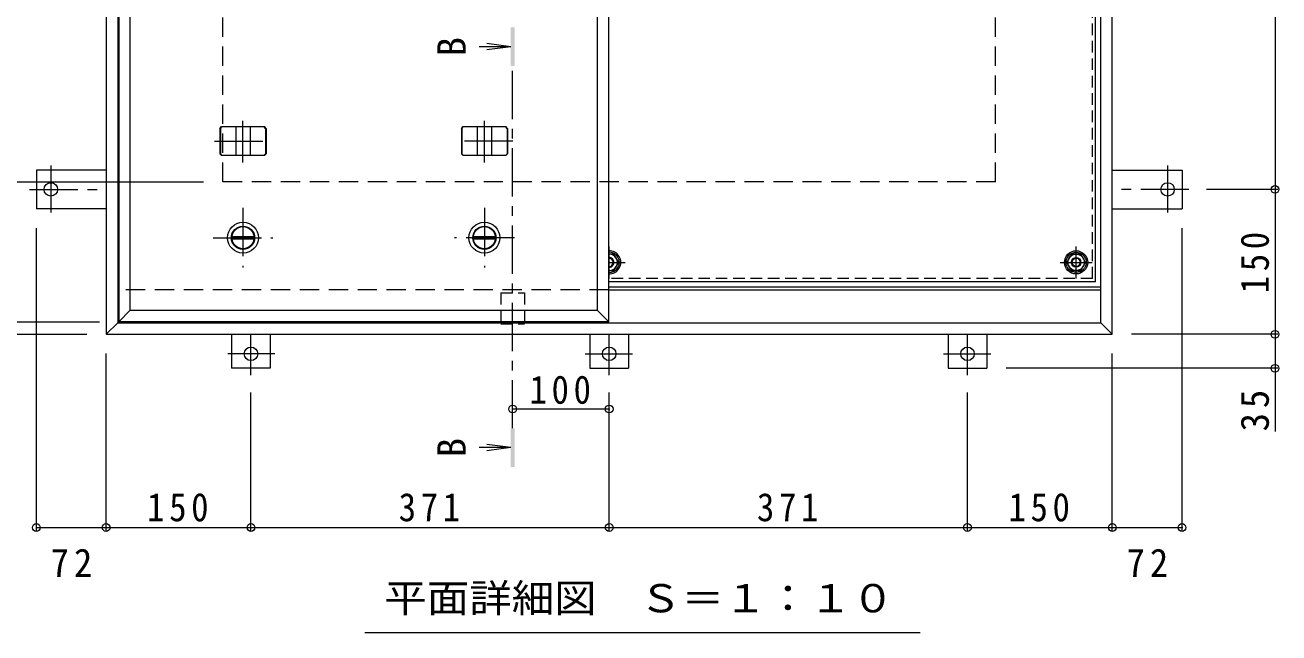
# Model space of a CAD drawing. Units: millimetres on the paper, enlarged 2 times, with parts at other scales. Extents: x -472 to 546, y -392 to 380.
# Drawn here: x -255.3 to 4.3, y 37.3 to 163.2 of the extents above; entities that cross this region are included whole.
import ezdxf
from ezdxf.enums import TextEntityAlignment as Align

# ---------------------------------------------------------------- set-up
doc = ezdxf.new("R2010")
doc.units = ezdxf.units.MM
doc.header["$LTSCALE"] = 2
doc.header["$PDMODE"] = 32
doc.header["$PDSIZE"] = 1.6
for name, pattern in [('CHAIN1', [8, 5, -1, 1, -1]), ('DASHED1', [1.8, 1.2, -0.6]), ('DASHED2', [3, 2, -1])]:
    doc.linetypes.add(name, pattern=pattern)
for name, color, linetype, lineweight in [('0-1_躯体', 2, 'CHAIN1', 9), ('0-2_仕上', 3, 'Continuous', 9), ('0-3_建具', 4, 'Continuous', 9), ('0-4_その他', 7, 'Continuous', 9), ('0-5_寸法', 4, 'Continuous', 9), ('0-6_ハッチ', 6, 'Continuous', 9), ('0-7', 2, 'Continuous', 9), ('0-A', 3, 'DASHED1', 9), ('0-C', 2, 'Continuous', 9), ('0-E', 3, 'Continuous', 9), ('0-F', 7, 'Continuous', 9)]:
    doc.layers.add(name, color=color, linetype=linetype, lineweight=lineweight)
doc.styles.add('ＭＳ ゴシック', font='')
doc.styles.get('ＭＳ ゴシック').set_extended_font_data('MS Gothic')

msp = doc.modelspace()

# ---------------------------------------------------------------- linework, layer by layer
at = {"layer": '0-1_躯体', "linetype": 'DASHED2'}
for p, q in [((-214.356, 130.781), (-214.356, 290.781)), ((-54.356, 130.781), (-54.356, 290.781)), ((-54.356, 130.781), (-214.356, 130.781)), ((-134.456, 108.381), (-236.156, 108.381))]:
    msp.add_line(p, q, dxfattribs=at)
at = {"layer": '0-1_躯体'}
for p, q in [((-210.206, 125.381), (-210.206, 112.981)), ((-160.206, 125.381), (-160.206, 112.981)), ((-216.406, 119.181), (-204.006, 119.181)), ((-154.006, 119.181), (-166.406, 119.181))]:
    msp.add_line(p, q, dxfattribs=at)
at = {"layer": '0-2_仕上'}
for p, q in [((-235.956, 319.781), (-235.956, 101.781)), ((-134.456, 101.781), (-134.456, 319.781)), ((-233.556, 104.181), (-233.556, 317.381)), ((-136.856, 317.381), (-136.856, 104.181)), ((-233.556, 104.181), (-235.956, 101.781)), ((-233.556, 104.181), (-136.856, 104.181)), ((-136.856, 104.181), (-134.456, 101.781)), ((-134.456, 101.781), (-235.956, 101.781))]:
    msp.add_line(p, q, dxfattribs=at)
at = {"layer": '0-3_建具'}
for p, q in [((-238.556, 322.381), (-238.556, 99.181)), ((-30.156, 99.181), (-30.156, 322.381)), ((-236.156, 319.981), (-236.156, 101.581)), ((-32.556, 101.581), (-32.556, 319.981)), ((-214.973, 141.781), (-214.626, 142.181)), ((-214.893, 141.781), (-214.973, 141.781)), ((-214.973, 141.781), (-214.973, 136.581)), ((-214.893, 141.781), (-214.546, 142.181)), ((-214.893, 141.781), (-214.893, 136.581)), ((-214.626, 142.181), (-205.785, 142.181)), ((-211.706, 142.181), (-211.706, 136.181)), ((-208.706, 142.181), (-208.706, 136.181)), ((-205.519, 141.781), (-205.865, 142.181)), ((-205.439, 141.781), (-205.785, 142.181)), ((-205.519, 141.781), (-205.439, 141.781)), ((-205.519, 141.781), (-205.519, 136.581)), ((-205.439, 141.781), (-205.439, 136.581)), ((-164.973, 141.781), (-164.626, 142.181)), ((-164.893, 141.781), (-164.973, 141.781)), ((-164.973, 141.781), (-164.973, 136.581)), ((-164.893, 141.781), (-164.546, 142.181)), ((-164.893, 141.781), (-164.893, 136.581)), ((-164.626, 142.181), (-155.785, 142.181)), ((-161.706, 142.181), (-161.706, 136.181)), ((-158.706, 142.181), (-158.706, 136.181)), ((-155.519, 141.781), (-155.865, 142.181)), ((-155.439, 141.781), (-155.785, 142.181)), ((-155.519, 141.781), (-155.439, 141.781)), ((-155.519, 141.781), (-155.519, 136.581)), ((-155.439, 141.781), (-155.439, 136.581)), ((-214.893, 136.581), (-214.973, 136.581)), ((-214.973, 136.581), (-214.626, 136.181)), ((-214.893, 136.581), (-214.546, 136.181)), ((-205.785, 136.181), (-214.626, 136.181)), ((-205.519, 136.581), (-205.865, 136.181)), ((-205.439, 136.581), (-205.785, 136.181)), ((-205.519, 136.581), (-205.439, 136.581)), ((-164.893, 136.581), (-164.973, 136.581)), ((-164.973, 136.581), (-164.626, 136.181)), ((-164.893, 136.581), (-164.546, 136.181)), ((-155.785, 136.181), (-164.626, 136.181)), ((-155.519, 136.581), (-155.865, 136.181)), ((-155.439, 136.581), (-155.785, 136.181)), ((-155.519, 136.581), (-155.439, 136.581)), ((-236.156, 101.581), (-238.556, 99.181)), ((-236.156, 101.581), (-32.556, 101.581)), ((-30.156, 99.181), (-32.556, 101.581)), ((-238.556, 99.181), (-30.156, 99.181))]:
    msp.add_line(p, q, dxfattribs=at)
at = {"layer": '0-3_建具', "linetype": 'CHAIN1'}
for p, q in [((-210.206, 134.757), (-210.206, 143.405)), ((-160.206, 134.757), (-160.206, 143.405)), ((-216.087, 139.181), (-204.324, 139.181)), ((-154.324, 139.181), (-166.087, 139.181))]:
    msp.add_line(p, q, dxfattribs=at)
at = {"layer": '0-4_その他'}
msp.add_line((-69.949, 37.345), (-184.949, 37.345), dxfattribs=at)
at = {"layer": '0-5_寸法'}
for p, q in [((-154.756, 158.733), (-161.31, 158.733)), ((-154.756, 158.733), (-159.713, 159.385)), ((-154.756, 158.733), (-159.713, 158.08)), ((-154.756, 75.713), (-161.31, 75.713)), ((-154.756, 75.713), (-159.713, 76.366)), ((-154.756, 75.713), (-159.713, 75.061))]:
    msp.add_line(p, q, dxfattribs=at)
at = {"layer": '0-5_寸法', "linetype": 'CHAIN1'}
msp.add_line((-154.356, 79.713), (-154.356, 154.733), dxfattribs=at)
at = {"layer": '0-5_寸法', "color": 7, "linetype": 'DASHED1'}
for p, q in [((-156.816, 107.741), (-156.816, 101.341)), ((-156.816, 107.741), (-151.896, 107.741)), ((-151.896, 107.741), (-151.896, 101.341)), ((-156.816, 101.341), (-151.896, 101.341))]:
    msp.add_line(p, q, dxfattribs=at)
at = {"layer": '0-5_寸法', "color": 7}
msp.add_line((3.548, 92.141), (3.548, 79.083), dxfattribs=at)
at = {"layer": '0-5_寸法'}
for points in [[(-153.956, 162.733), (-154.756, 162.733), (-153.956, 154.733), (-154.756, 154.733)], [(-154.756, 71.713), (-153.956, 71.713), (-154.756, 79.713), (-153.956, 79.713)]]:
    msp.add_solid(points, dxfattribs=at)
at = {"layer": '0-6_ハッチ'}
for p, q in [((-134.456, 108.981), (-32.556, 108.981)), ((-134.456, 108.381), (-32.556, 108.381))]:
    msp.add_line(p, q, dxfattribs=at)
msp.add_circle((-37.656, 114.081), 2.1, dxfattribs=at)
msp.add_arc((-134.356, 114.081), 2.1, 267.27485, 92.72515, dxfattribs=at)
at = {"layer": '0-7', "linetype": 'CHAIN1'}
for p, q in [((-134.356, 110.767), (-134.356, 117.395)), ((-37.656, 110.767), (-37.656, 117.395)), ((-134.456, 114.081), (-131.042, 114.081)), ((-40.97, 114.081), (-34.342, 114.081))]:
    msp.add_line(p, q, dxfattribs=at)
at = {"layer": '0-7'}
for p, q in [((-133.374, 115.781), (-134.456, 115.781)), ((-134.456, 112.381), (-133.374, 112.381))]:
    msp.add_line(p, q, dxfattribs=at)
msp.add_lwpolyline([(-133.374, 112.381), (-132.393, 114.081), (-133.374, 115.781)], dxfattribs=at)
msp.add_lwpolyline([(-38.637, 115.781), (-39.619, 114.081), (-38.637, 112.381), (-36.674, 112.381), (-35.693, 114.081), (-36.674, 115.781)], close=True, dxfattribs=at)
at = {"layer": '0-7', "color": 134, "lineweight": 5}
msp.add_circle((-37.656, 114.081), 2.4, dxfattribs=at)
at = {"layer": '0-7'}
msp.add_circle((-37.656, 114.081), 1.7, dxfattribs=at)
at = {"layer": '0-7', "color": 5, "lineweight": 5}
for radius in [1, 0.838]:
    msp.add_circle((-37.656, 114.081), radius, dxfattribs=at)
at = {"layer": '0-7', "color": 134, "lineweight": 5}
msp.add_arc((-134.356, 114.081), 2.4, 267.6157, 92.3843, dxfattribs=at)
at = {"layer": '0-7'}
msp.add_arc((-134.356, 114.081), 1.7, 266.63296, 93.36704, dxfattribs=at)
at = {"layer": '0-7', "color": 5, "lineweight": 5}
for radius, start, end in [(1, 264.27141, 95.72859), (0.838, 263.15583, 96.84417)]:
    msp.add_arc((-134.356, 114.081), radius, start, end, dxfattribs=at)
at = {"layer": '0-A'}
for q in [(-34.296, 215.531), (-134.456, 110.721)]:
    msp.add_line((-34.296, 110.721), q, dxfattribs=at)
at = {"layer": '0-A', "linetype": 'Continuous'}
for q in [(-33.656, 215.283), (-134.456, 110.081)]:
    msp.add_line((-33.656, 110.081), q, dxfattribs=at)
at = {"layer": '0-C', "color": 4}
for p, q in [((-212.492, 119.431), (-207.919, 119.431)), ((-212.492, 118.931), (-207.919, 118.931)), ((-162.492, 119.431), (-157.919, 119.431)), ((-162.492, 118.931), (-157.919, 118.931))]:
    msp.add_line(p, q, dxfattribs=at)
at = {"layer": '0-C'}
for centre, radius in [((-210.206, 119.181), 3.2), ((-160.206, 119.181), 3.2), ((-210.206, 119.181), 2.4), ((-210.206, 119.181), 2.35), ((-160.206, 119.181), 2.4), ((-160.206, 119.181), 2.35)]:
    msp.add_circle(centre, radius, dxfattribs=at)
at = {"layer": '0-C', "color": 4}
for centre in [(-210.206, 119.181), (-160.206, 119.181)]:
    msp.add_circle(centre, 2.3, dxfattribs=at)
at = {"layer": '0-E'}
for p, q in [((-252.996, 133.181), (-252.996, 125.181)), ((-238.556, 133.181), (-252.996, 133.181)), ((-30.156, 133.181), (-15.716, 133.181)), ((-15.716, 133.181), (-15.716, 125.181)), ((-238.556, 125.181), (-252.996, 125.181)), ((-30.156, 125.181), (-15.716, 125.181)), ((-212.556, 99.181), (-212.556, 92.141)), ((-204.556, 99.181), (-204.556, 92.141)), ((-138.356, 99.181), (-138.356, 92.141)), ((-130.356, 99.181), (-130.356, 92.141)), ((-64.156, 99.181), (-64.156, 92.141)), ((-56.156, 99.181), (-56.156, 92.141)), ((-204.556, 92.141), (-212.556, 92.141)), ((-138.356, 92.141), (-130.356, 92.141)), ((-64.156, 92.141), (-56.156, 92.141))]:
    msp.add_line(p, q, dxfattribs=at)
at = {"layer": '0-E', "linetype": 'CHAIN1'}
for p, q in [((-249.996, 134.149), (-249.996, 124.371)), ((-18.716, 134.149), (-18.716, 124.371)), ((-254.428, 129.181), (-238.556, 129.181)), ((-14.284, 129.181), (-30.156, 129.181)), ((-208.556, 90.709), (-208.556, 99.181)), ((-134.356, 90.709), (-134.356, 99.181)), ((-60.156, 90.709), (-60.156, 99.181)), ((-203.588, 95.141), (-213.365, 95.141)), ((-139.324, 95.141), (-129.546, 95.141)), ((-65.124, 95.141), (-55.347, 95.141))]:
    msp.add_line(p, q, dxfattribs=at)
at = {"layer": '0-E'}
for centre in [(-249.996, 129.181), (-18.716, 129.181), (-208.556, 95.141), (-134.356, 95.141), (-60.156, 95.141)]:
    msp.add_circle(centre, 1.4, dxfattribs=at)
at = {"layer": '0-F'}
for p, q in [((3.548, 210.781), (3.548, 129.181)), ((-266.257, 130.781), (-218.356, 130.781)), ((4.148, 129.181), (-10.684, 129.181)), ((3.548, 129.181), (3.548, 99.181)), ((-252.996, 58.57), (-252.996, 121.181)), ((-15.716, 58.57), (-15.716, 121.181)), ((-286.147, 101.781), (-239.956, 101.781)), ((-306.436, 99.181), (-242.556, 99.181)), ((4.148, 99.181), (-26.156, 99.181)), ((3.548, 99.181), (3.548, 92.141)), ((-238.556, 58.57), (-238.556, 95.181)), ((-30.156, 58.57), (-30.156, 95.181)), ((4.148, 92.141), (-52.156, 92.141)), ((-208.556, 58.57), (-208.556, 87.109)), ((-134.356, 58.57), (-134.356, 87.109)), ((-60.156, 58.57), (-60.156, 87.109)), ((-134.356, 83.707), (-154.356, 83.707)), ((-208.556, 59.17), (-134.356, 59.17)), ((-134.356, 59.17), (-60.156, 59.17)), ((-60.156, 59.17), (-30.156, 59.17)), ((-30.156, 59.17), (-15.716, 59.17))]:
    msp.add_line(p, q, dxfattribs=at)
msp.add_lwpolyline([(-252.996, 59.17), (-238.556, 59.17), (-208.556, 59.17)], dxfattribs=at)
for p in [(3.548, 129.181), (3.548, 99.181), (3.548, 92.141), (-154.356, 83.707), (-134.356, 83.707), (-252.996, 59.17), (-238.556, 59.17), (-208.556, 59.17), (-134.356, 59.17), (-60.156, 59.17), (-30.156, 59.17), (-15.716, 59.17)]:
    msp.add_point(p, dxfattribs=at)

# ---------------------------------------------------------------- texts
at = {"layer": '0-4_その他', "color": 2, "style": 'ＭＳ ゴシック', "width": 1.1}
msp.add_text('平面詳細図\u3000Ｓ＝１：１０', height=5.865, dxfattribs=at).set_placement((-180.949, 39.845), align=Align.BOTTOM_LEFT)
at = {"layer": '0-5_寸法', "color": 2, "style": 'ＭＳ ゴシック'}
for p in [(-162.329, 156.733), (-162.329, 73.713)]:
    msp.add_text('B', height=5.865, rotation=90, dxfattribs=at).set_placement(p, align=Align.BOTTOM_LEFT)
at = {"layer": '0-F', "color": 2, "char_height": 5.865, "attachment_point": 7, "rotation": 90, "style": 'ＭＳ ゴシック'}
for s, insert in [('\\T1.27;\\W0.9;150', (2.348, 107.681)), ('\\T1.27;\\W0.95;35', (2.348, 79.083))]:
    msp.add_mtext(s, dxfattribs=dict(at, insert=insert))
at = {"layer": '0-F', "color": 2, "char_height": 5.865, "attachment_point": 7, "style": 'ＭＳ ゴシック'}
for s, insert in [('\\T1.27;\\W0.9;100', (-150.856, 84.707)), ('\\T1.27;\\W0.9;150', (-230.056, 60.37)), ('\\T1.27;\\W0.9;371', (-177.956, 60.37)), ('\\T1.27;\\W0.9;371', (-103.756, 60.37)), ('\\T1.27;\\W0.9;150', (-51.656, 60.37)), ('\\T1.27;\\W0.95;72', (-250.026, 48.956)), ('\\T1.27;\\W0.95;72', (-27.186, 48.956))]:
    msp.add_mtext(s, dxfattribs=dict(at, insert=insert))

doc.saveas('drawing.dxf')
